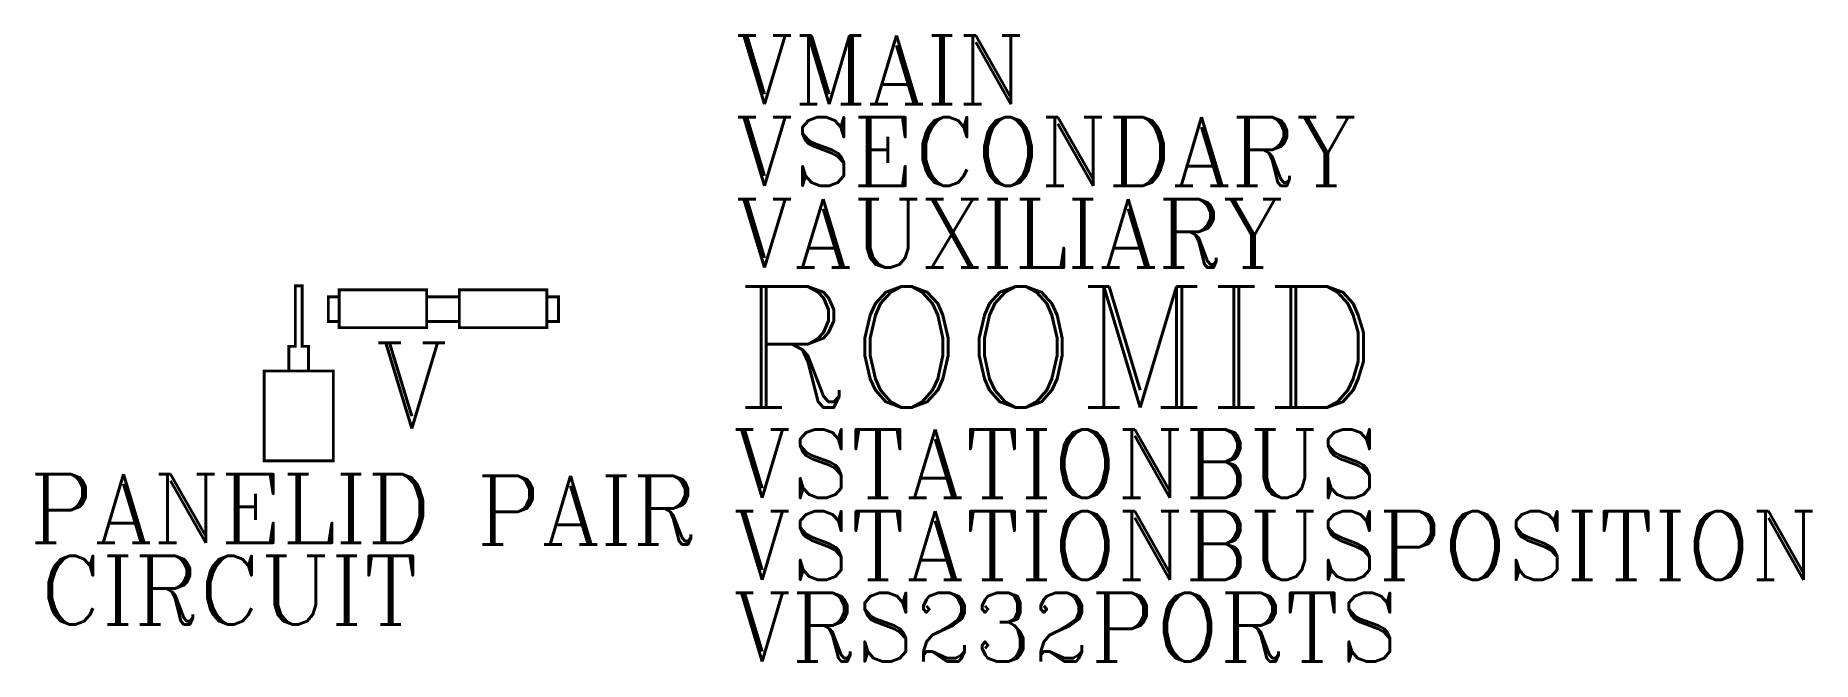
# Model space of a CAD drawing. Header units: inches. Extents: x -33 to 123, y -24 to 31.
import ezdxf
from ezdxf.enums import TextEntityAlignment as Align

# ---------------------------------------------------------------- set-up
doc = ezdxf.new("R2010")
doc.units = ezdxf.units.IN
doc.header["$LTSCALE"] = 48
doc.header["$MEASUREMENT"] = 0
doc.styles.add('ROMANC', font='COMPLEX.SHX')
doc.styles.add('WSNotes', font='complex.shx', dxfattribs={"height": 18})

msp = doc.modelspace()

# ---------------------------------------------------------------- texts
at = {"flags": 1}
for tag, p, s, height, style in [('VMAIN', (28.35, 24.67), '', 6, 'ROMANC'), ('VSECONDARY', (28.35, 17.51), '', 6, 'ROMANC'), ('VAUXILIARY', (28.35, 10.34), '', 6, 'ROMANC'), ('ROOMID', (28.35, -1.92), '', 10.62, 'WSNotes'), ('VSTATIONBUS', (28.14, -9.83), '', 6, 'ROMANC'), ('VSTATIONBUSPOSITION', (28.14, -17), '', 6, 'ROMANC'), ('VRS232PORTS', (28.14, -24.16), '2', 6, 'ROMANC')]:
    msp.add_attdef(tag, p, s, height=height, dxfattribs=dict(at, style=style))
at = {"style": 'ROMANC'}
for tag, p in [('PANELID', (-33.48, -13.76)), ('PAIR', (5.7, -13.91))]:
    msp.add_attdef(tag, p, '', height=6, dxfattribs=at)
msp.add_attdef('CIRCUIT', text='', height=6, dxfattribs=at).set_placement((-15.98, -14.92), align=Align.TOP_CENTER)

# ---------------------------------------------------------------- wipeouts: each hides what was drawn before it
msp.add_wipeout([(-12.93, -6.57), (12.87, -6.57), (12.87, 8.74), (-12.93, 8.74)])

# ---------------------------------------------------------------- next in the draw order: linework, layer by layer
at = {"linetype": 'Continuous', "const_width": 0.25}
for points in [[(-9.04, 1.28), (-9.04, 3.44), (-9.6, 3.44), (-9.6, 8.74), (-10.2, 8.74), (-10.2, 3.44), (-10.76, 3.44), (-10.76, 1.28)], [(-6.35, 5.62), (-7.31, 5.62), (-7.31, 7.78), (-6.35, 7.78)], [(1.31, 7.78), (4.18, 7.78)], [(11.84, 7.78), (12.87, 7.78), (12.87, 5.62), (11.84, 5.62)], [(4.18, 5.62), (1.31, 5.62)]]:
    msp.add_lwpolyline(points, dxfattribs=at)
for points in [[(-6.35, 8.4), (1.31, 8.4), (1.31, 5.08), (-6.35, 5.08)], [(4.18, 8.4), (11.84, 8.4), (11.84, 5.08), (4.18, 5.08)], [(-12.93, 1.28), (-6.87, 1.28), (-6.87, -6.59), (-12.93, -6.59)]]:
    msp.add_lwpolyline(points, close=True, dxfattribs=at)

# ---------------------------------------------------------------- next in the draw order: texts
at = {"style": 'ROMANC'}
msp.add_text('V', height=7.51, dxfattribs=at).set_placement((0, 0), align=Align.MIDDLE_CENTER)

doc.saveas('drawing.dxf')
